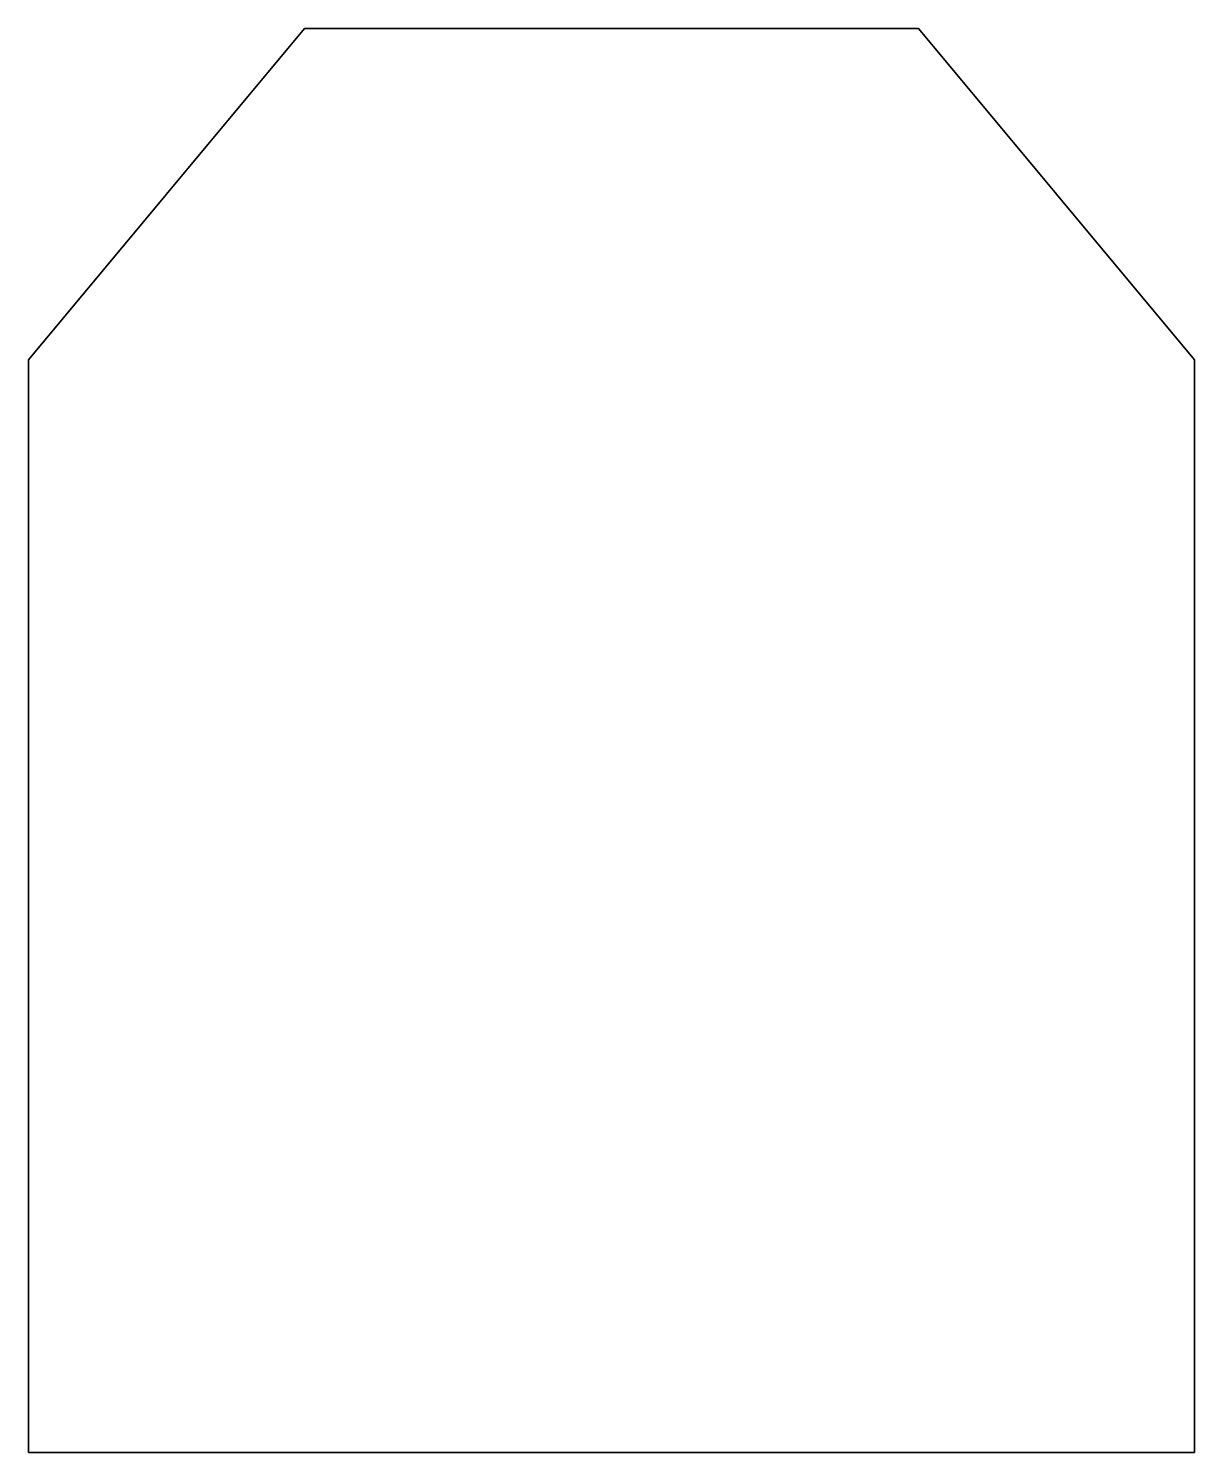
# Model space of a CAD drawing. Header units: millimetres. Extents: x 0 to 950, y 0 to 1160.
import ezdxf

# ---------------------------------------------------------------- set-up
doc = ezdxf.new("R2010")
doc.units = ezdxf.units.MM

msp = doc.modelspace()

# ---------------------------------------------------------------- linework, layer by layer
for p, q in [((0, 890, 1.5), (225, 1160, 1.5)), ((225, 1160, 1.5), (725, 1160, 1.5)), ((725, 1160, 1.5), (950, 890, 1.5)), ((0, 0, 1.5), (0, 890, 1.5)), ((950, 890, 1.5), (950, 0, 1.5)), ((950, 0, 1.5), (0, 0, 1.5))]:
    msp.add_line(p, q)
at = {"extrusion": (0, 0, -1)}
for p, q in [((225, 1160), (0, 890)), ((725, 1160), (225, 1160)), ((950, 890), (725, 1160)), ((0, 890), (0, 0)), ((950, 0), (950, 890)), ((0, 0), (950, 0))]:
    msp.add_line(p, q, dxfattribs=at)
at = {"extrusion": (0, -1, 0)}
for p, q in [((950, 0, 1.5), (0, 0, 1.5)), ((0, 0), (0, 0, 1.5)), ((0, 0), (950, 0)), ((950, 0), (950, 0, 1.5))]:
    msp.add_line(p, q, dxfattribs=at)

doc.saveas('drawing.dxf')
